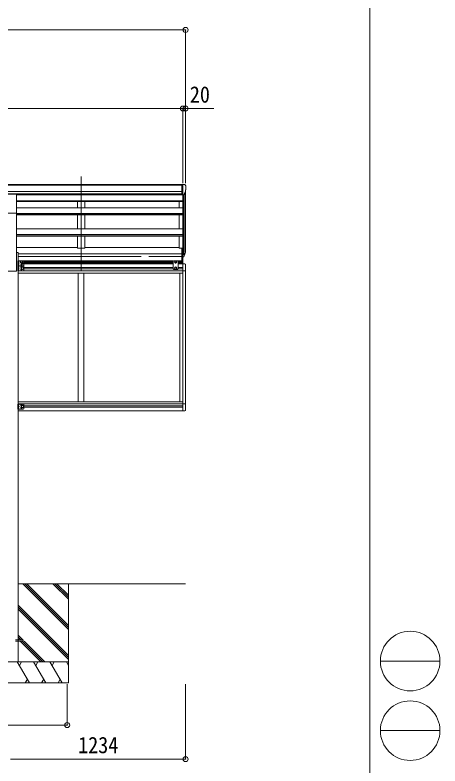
# Model space of a CAD drawing. Units: millimetres at full size, sheet at 1:35. Extents: x -9783 to 9892, y -6828 to 6752.
# Drawn here: x 6897 to 9892, y -2002 to 3290 of the extents above; entities that cross this region are included whole.
import ezdxf
from ezdxf.enums import TextEntityAlignment as Align

# ---------------------------------------------------------------- set-up
doc = ezdxf.new("R2010")
doc.units = ezdxf.units.MM
doc.header["$LTSCALE"] = 35
doc.header["$PDMODE"] = 32
doc.header["$PDSIZE"] = 35
for name, color, linetype, lineweight in [('0-0_0', 7, 'Continuous', 9), ('0-1_本体', 4, 'Continuous', 9), ('0-2_部品', 7, 'Continuous', 9), ('0-8_PARTS2', 2, 'Continuous', 9), ('0-A_寸法', 4, 'Continuous', 9), ('1-1_GLASS', 4, 'Continuous', 9), ('1-2_GLASS_SEAL', 7, 'Continuous', 9), ('F-0_240', 7, 'Continuous', 9)]:
    doc.layers.add(name, color=color, linetype=linetype, lineweight=lineweight)
doc.styles.add('ＭＳ ゴシック', font='')
doc.styles.get('ＭＳ ゴシック').set_extended_font_data('MS Gothic')

msp = doc.modelspace()

# ---------------------------------------------------------------- linework, layer by layer
at = {"layer": '0-0_0'}
for p, q in [((8099.34, -717.27), (6920.34, -717.27)), ((7275.14, -1039.73), (6952.68, -717.27)), ((7275.14, -1025.59), (6966.82, -717.27)), ((7275.14, -1011.45), (6980.96, -717.27)), ((7275.14, -827.6), (7164.81, -717.27)), ((7275.14, -813.46), (7178.95, -717.27)), ((7275.14, -799.32), (7193.1, -717.27)), ((7275.14, -717.27), (7275.14, -1417.27)), ((7275.14, -1223.58), (6920.34, -868.78)), ((7275.14, -1237.72), (6920.34, -882.93)), ((7275.14, -1251.87), (6920.34, -897.07)), ((6952.2, -1112.77), (6920.34, -1080.92)), ((6938.06, -1112.77), (6920.34, -1095.06)), ((6923.92, -1112.77), (6920.34, -1109.2)), ((7078.42, -1267.27), (6932.92, -1121.77)), ((7092.56, -1267.27), (6947.06, -1121.77)), ((7106.7, -1267.27), (6961.2, -1121.77)), ((6475.14, -1267.27), (7275.14, -1267.27)), ((6999.46, -1417.27), (6912.85, -1267.27)), ((6927.85, -1293.26), (6942.86, -1267.27)), ((7114.93, -1417.27), (7028.32, -1267.27)), ((7043.33, -1293.26), (7058.33, -1267.27)), ((7230.4, -1417.27), (7143.79, -1267.27)), ((7158.79, -1293.25), (7173.79, -1267.27)), ((7275.14, -1294.78), (7259.26, -1267.27)), ((7275.14, -1417.27), (6475.14, -1417.27)), ((6984.46, -1391.29), (6969.46, -1417.27)), ((7099.93, -1391.29), (7084.93, -1417.27)), ((7215.4, -1391.29), (7200.4, -1417.27))]:
    msp.add_line(p, q, dxfattribs=at)
at = {"layer": '0-1_本体'}
for p, q in [((8072.84, 2095.71), (2367.84, 2095.71)), ((8072.84, 2090.35), (2367.84, 2090.35)), ((8072.84, 2046.83), (2357.84, 2046.83)), ((8072.84, 2029.16), (2357.84, 2029.16)), ((6907.84, 2026.79), (8072.84, 2026.79)), ((8079.34, 2023.83), (6907.84, 2023.83)), ((7338.34, 2026.79), (7338.34, 2023.83)), ((7388.34, 2026.79), (7388.34, 2023.83)), ((8079.34, 2025.32), (8079.34, 1647.61)), ((8085.34, 2024.8), (8085.34, 1603.17)), ((8095.06, 2040.15), (8095.06, 1621.17)), ((8099.34, 1645.44), (8099.34, 2058.95)), ((8079.34, 1981.87), (6907.84, 1981.87)), ((8079.34, 1980.18), (6907.84, 1980.18)), ((8079.34, 1976.39), (6907.84, 1976.39)), ((7338.34, 1976.39), (7338.34, 1930.97)), ((7388.34, 1976.39), (7388.34, 1930.97)), ((8054.34, 1930.97), (8054.34, 1976.39)), ((8079.34, 1930.97), (6907.84, 1930.97)), ((6907.84, 1486.18), (6907.84, 1893.13)), ((8079.34, 1890.39), (6907.84, 1890.39)), ((8079.34, 1888.7), (6907.84, 1888.7)), ((8079.34, 1881.83), (6907.84, 1881.83)), ((7338.34, 1881.83), (7338.34, 1782.73)), ((7388.34, 1881.83), (7388.34, 1782.73)), ((8054.34, 1782.73), (8054.34, 1881.83)), ((8079.34, 1782.73), (6907.84, 1782.73)), ((8079.34, 1743.59), (6907.84, 1743.59)), ((8079.34, 1741.92), (6907.84, 1741.92)), ((8079.34, 1732.28), (6907.84, 1732.28)), ((7388.34, 1732.28), (7388.34, 1646.78)), ((8054.34, 1646.78), (8054.34, 1732.28)), ((7338.34, 1651.99), (6907.84, 1651.99)), ((8054.34, 1651.99), (7388.34, 1651.99)), ((8072.84, 1646.78), (8054.34, 1646.78)), ((6920.34, 1616.18), (6907.84, 1616.18)), ((6920.34, 1616.18), (6920.34, -1263.82)), ((8072.84, 1607.69), (6920.34, 1607.69)), ((8072.84, 1606.31), (6920.34, 1606.31)), ((7787.34, 1589.13), (6920.34, 1589.13)), ((8072.84, 1589.13), (7841.34, 1589.13)), ((6907.84, 1486.18), (6822.84, 1486.18))]:
    msp.add_line(p, q, dxfattribs=at)
msp.add_lwpolyline([(7338.34, 1732.28), (7338.34, 1646.78), (7388.34, 1646.78)], dxfattribs=at)
at = {"layer": '0-2_部品'}
for p, q in [((8072.84, 2096.32), (8062.84, 2096.23)), ((8062.84, 2094.71), (8062.84, 2096.23)), ((8072.84, 2024.33), (8072.84, 2096.32)), ((8091.34, 2096.32), (8072.84, 2096.32)), ((8079.34, 2023.33), (8079.34, 2096.32)), ((8091.34, 2096.32), (8093.67, 2096.17)), ((8094.43, 2095.75), (8098.5, 2089.94)), ((8101.34, 2086.95), (8101.34, 2086.32)), ((6822.84, 2027.28), (6907.84, 2027.28)), ((6907.84, 1893.13), (6907.84, 2027.28)), ((8072.84, 2024.33), (8079.34, 2024.33)), ((8079.34, 2023.33), (8084.55, 2023.65)), ((8086.97, 2025.15), (8096.24, 2041.21)), ((6822.84, 1893.13), (6907.84, 1893.13)), ((8072.84, 1647.01), (8072.84, 1585.95)), ((8072.84, 1647.01), (8079.34, 1647.01)), ((8079.34, 1647.01), (8079.34, 1585.13)), ((8072.84, 1608.7), (8079.34, 1608.7)), ((8072.84, 1603.3), (8079.34, 1603.3)), ((8079.34, 1602.3), (8084.48, 1602.3)), ((8079.34, 1600.3), (8084.19, 1600.3)), ((8085.78, 1603.05), (8095.53, 1621.46)), ((8096.95, 1620.97), (8086.79, 1601.8)), ((8094.36, 1604.12), (8086.79, 1586.63)), ((8072.84, 1585.95), (8079.34, 1585.95)), ((8079.34, 1585.13), (8084.19, 1585.13))]:
    msp.add_line(p, q, dxfattribs=at)
at = {"layer": '0-2_部品', "color": 4}
msp.add_line((6955.14, -1112.77), (6900.34, -1112.77), dxfattribs=at)
msp.add_lwpolyline([(6955.14, -1112.77), (6955.14, -1121.77), (6900.34, -1121.77)], dxfattribs=at)
at = {"layer": '0-2_部品'}
for centre, radius, start, end in [((8093.61, 2095.18), 1, 35, 86.5), ((7899.34, 2086.32), 202, 347.09739, 0), ((8098.34, 2086.95), 3, 0, 87), ((8084.37, 2026.65), 3, 273.5, 330), ((8011.39, 1647.42), 88.05, 342.78929, 2.77608), ((8010.68, 1643.14), 89.07, 345.58812, 5.50424), ((8084.19, 1603.3), 3, 270, 330), ((8084.48, 1603.8), 1.5, 270, 330), ((7966.12, 1640.19), 133.22, 344.28698, 356.72013), ((8084.19, 1588.13), 3, 270, 330)]:
    msp.add_arc(centre, radius, start, end, dxfattribs=at)
at = {"layer": '0-8_PARTS2'}
msp.add_line((7363.34, 1488.93), (7363.34, 2151.46), dxfattribs=at)
at = {"layer": '0-A_寸法', "color": 6}
for p, q in [((-3396.66, 3185.28), (8099.34, 3185.28)), ((8099.34, 3185.28), (8099.34, 2104.82)), ((2351.34, 2631.08), (8079.34, 2631.08)), ((8079.34, 2631.08), (8079.34, 2104.82)), ((8079.34, 2631.08), (8099.34, 2631.08)), ((8099.34, 2631.08), (8099.34, 2104.82)), ((8099.34, 2631.08), (8299.34, 2631.08)), ((7265.34, -1713.66), (7265.34, -1424.69)), ((8099.34, -1953.64), (8099.34, -1424.69)), ((6465.34, -1713.66), (7265.34, -1713.66)), ((8099.34, -1953.64), (6865.34, -1953.64))]:
    msp.add_line(p, q, dxfattribs=at)
for p in [(8099.34, 3185.28), (8079.34, 2631.08), (8099.34, 2631.08), (7265.34, -1713.66), (8099.34, -1953.64)]:
    msp.add_point(p, dxfattribs=at)
at = {"layer": '1-1_GLASS'}
for p, q in [((6957.64, 1557.62), (8011.84, 1557.62)), ((6959.62, 1554.12), (8011.84, 1554.12)), ((6959.64, 1545.12), (8011.84, 1545.12)), ((6959.64, 1541.62), (8011.84, 1541.62)), ((8011.84, 1536.62), (6959.64, 1536.62)), ((8079.34, 1557.62), (8043.84, 1557.62)), ((8079.34, 1554.12), (8046.84, 1554.12)), ((8079.34, 1545.12), (8046.84, 1545.12)), ((8079.34, 1541.62), (8046.84, 1541.62)), ((8046.84, 1536.62), (8079.34, 1536.62)), ((8079.34, 1537.11), (8079.34, 500.12)), ((8079.34, 1488.12), (6917.84, 1488.12)), ((6959.64, 1510.62), (8011.84, 1510.62)), ((6959.64, 1501.62), (8011.84, 1501.62)), ((8079.34, 1510.62), (8046.84, 1510.62)), ((8046.84, 1510.62), (8079.34, 1510.62)), ((8079.34, 1501.62), (8046.84, 1501.62)), ((8046.84, 1501.62), (8079.34, 1501.62)), ((8099.34, 1487.92), (8099.34, 549.31)), ((6917.84, 1472.12), (8079.34, 1472.12)), ((7343.34, 1472.61), (7343.34, 565.12)), ((7383.34, 1472.61), (7383.34, 565.12)), ((8059.34, 1472.61), (8059.34, 565.12)), ((6917.84, 565.12), (8079.34, 565.12)), ((6917.84, 549.12), (8079.34, 549.12)), ((6959.64, 535.62), (8079.34, 535.62)), ((6917.84, 500.62), (8079.34, 500.62)), ((6959.64, 526.62), (8079.34, 526.62))]:
    msp.add_line(p, q, dxfattribs=at)
at = {"layer": '1-2_GLASS_SEAL'}
for p, q in [((6917.84, 1558.62), (6917.84, 1523.62)), ((6954.84, 1558.62), (6917.84, 1558.62)), ((6920.34, 1558.62), (6920.34, 1523.62)), ((6920.84, 1546.12), (6920.34, 1546.2)), ((6920.34, 1541.12), (6927.34, 1541.12)), ((6920.84, 1554.12), (6921.65, 1553.97)), ((6920.84, 1546.12), (6921.65, 1546.26)), ((6920.84, 1536.12), (6921.65, 1535.97)), ((6959.84, 1553.62), (6959.84, 1528.62)), ((8015.84, 1558.62), (8011.84, 1554.62)), ((8011.84, 1501.12), (8011.84, 1554.62)), ((8015.84, 1558.62), (8042.84, 1558.62)), ((8029.34, 1557.12), (8022.84, 1553.37)), ((8022.84, 1553.37), (8022.84, 1545.86)), ((8022.84, 1545.86), (8029.34, 1542.11)), ((8035.84, 1553.37), (8029.34, 1557.12)), ((8029.34, 1542.11), (8035.84, 1545.86)), ((8035.84, 1545.86), (8035.84, 1553.37)), ((8042.84, 1558.62), (8046.84, 1554.62)), ((8046.84, 1554.62), (8046.84, 1501.12)), ((8073.84, 1557.62), (8073.84, 1586.96)), ((8079.34, 1537.11), (8079.34, 1586.96)), ((8079.34, 1537.12), (8094.63, 1536.31)), ((8080.84, 1537.11), (8080.84, 1586.14)), ((6954.84, 1523.62), (6917.84, 1523.62)), ((6954.84, 1488.62), (6917.84, 1488.62)), ((6920.84, 1528.12), (6920.34, 1528.2)), ((6920.34, 1523.62), (6920.34, 1488.62)), ((6920.84, 1511.12), (6920.34, 1511.2)), ((6920.34, 1506.12), (6927.34, 1506.12)), ((6920.84, 1493.12), (6920.34, 1493.2)), ((6920.84, 1528.12), (6921.65, 1528.26)), ((6920.84, 1519.12), (6921.65, 1518.97)), ((6920.84, 1511.12), (6921.65, 1511.26)), ((6920.84, 1501.12), (6921.65, 1500.97)), ((6920.84, 1493.12), (6921.65, 1493.26)), ((6959.84, 1518.62), (6959.84, 1493.62)), ((8015.84, 1497.12), (8011.84, 1501.12)), ((8015.84, 1497.12), (8042.84, 1497.12)), ((8042.84, 1497.12), (8046.84, 1501.12)), ((8079.34, 1487.92), (8099.84, 1487.92)), ((8099.84, 1530.82), (8099.84, 1487.92)), ((6917.84, 548.62), (6917.84, 513.62)), ((6954.84, 548.62), (6917.84, 548.62)), ((6920.34, 548.62), (6920.34, 513.62)), ((6920.84, 536.12), (6920.34, 536.2)), ((6920.34, 531.12), (6927.34, 531.12)), ((6920.84, 544.12), (6921.65, 543.97)), ((6920.84, 536.12), (6921.65, 536.26)), ((6959.84, 543.62), (6959.84, 518.62)), ((8079.34, 549.31), (8099.84, 549.31)), ((8099.84, 506.4), (8099.84, 549.31)), ((6954.84, 513.62), (6917.84, 513.62)), ((6920.84, 518.12), (6920.34, 518.2)), ((6920.84, 526.12), (6921.65, 525.97)), ((6920.84, 518.12), (6921.65, 518.26)), ((8079.34, 500.11), (8094.63, 500.91))]:
    msp.add_line(p, q, dxfattribs=at)
for points in [[(6919.96, 1550.12), (6920.59, 1551.3), (6922.82, 1552.42)], [(6919.96, 1550.12), (6920.59, 1548.93), (6922.82, 1547.82)], [(6920.84, 1546.12), (6920.84, 1554.12), (6920.34, 1554.03), (6920.34, 1546.2)], [(6920.34, 1546.12), (6927.34, 1541.12), (6920.34, 1536.12)], [(6920.84, 1528.12), (6920.84, 1536.12), (6920.34, 1536.03), (6920.34, 1528.2)], [(6954.84, 1523.62), (6917.84, 1523.62), (6917.84, 1488.62)], [(6919.96, 1532.12), (6920.59, 1533.3), (6922.82, 1534.42)], [(6919.96, 1532.12), (6920.59, 1530.93), (6922.82, 1529.82)], [(6919.96, 1515.12), (6920.59, 1516.3), (6922.82, 1517.42)], [(6919.96, 1515.12), (6920.59, 1513.93), (6922.82, 1512.82)], [(6919.96, 1497.12), (6920.59, 1498.3), (6922.82, 1499.42)], [(6919.96, 1497.12), (6920.59, 1495.93), (6922.82, 1494.82)], [(6920.84, 1511.12), (6920.84, 1519.12), (6920.34, 1519.03), (6920.34, 1511.2)], [(6920.34, 1511.12), (6927.34, 1506.12), (6920.34, 1501.12)], [(6920.84, 1493.12), (6920.84, 1501.12), (6920.34, 1501.03), (6920.34, 1493.2)], [(8022.84, 1502.36), (8022.84, 1509.87), (8029.34, 1513.62)], [(8035.84, 1502.36), (8029.34, 1498.61), (8022.84, 1502.36)], [(8029.34, 1513.62), (8035.84, 1509.87), (8035.84, 1502.36)], [(6919.96, 540.12), (6920.59, 541.3), (6922.82, 542.42)], [(6919.96, 540.12), (6920.59, 538.93), (6922.82, 537.82)], [(6920.84, 536.12), (6920.84, 544.12), (6920.34, 544.03), (6920.34, 536.2)], [(6920.34, 536.12), (6927.34, 531.12), (6920.34, 526.12)], [(6919.96, 522.12), (6920.59, 523.3), (6922.82, 524.42)], [(6919.96, 522.12), (6920.59, 520.93), (6922.82, 519.82)], [(6920.84, 518.12), (6920.84, 526.12), (6920.34, 526.03), (6920.34, 518.2)]]:
    msp.add_lwpolyline(points, dxfattribs=at)
for points in [[(6942.84, 1542.11), (6936.34, 1545.86), (6936.34, 1553.37), (6942.84, 1557.12), (6949.34, 1553.37), (6949.34, 1545.86)], [(6949.84, 1498.61), (6943.34, 1502.36), (6943.34, 1509.87), (6949.84, 1513.62), (6956.34, 1509.87), (6956.34, 1502.36)], [(6949.84, 523.61), (6943.34, 527.36), (6943.34, 534.87), (6949.84, 538.62), (6956.34, 534.87), (6956.34, 527.36)]]:
    msp.add_lwpolyline(points, close=True, dxfattribs=at)
for centre, radius in [((6942.84, 1549.62), 8.5), ((6942.84, 1549.62), 7.5), ((6942.84, 1549.62), 6.5), ((6942.84, 1532.62), 4.25), ((8029.34, 1549.62), 8.5), ((8029.34, 1549.62), 7.5), ((8029.34, 1549.62), 6.5), ((6949.84, 1506.12), 8.5), ((6949.84, 1506.12), 7.5), ((6949.84, 1506.12), 6.5), ((8029.34, 1506.12), 8.5), ((8029.34, 1506.12), 7.5), ((8029.34, 1506.12), 6.5), ((6949.84, 531.12), 8.5), ((6949.84, 531.12), 7.5), ((6949.84, 531.12), 6.5)]:
    msp.add_circle(centre, radius, dxfattribs=at)
for centre, radius, start, end in [((6921.49, 1553.09), 0.9, 32.05588, 80), ((6921.49, 1547.14), 0.9, 280, 327.94412), ((6921.49, 1535.09), 0.9, 32.05588, 80), ((6916.74, 1550.12), 6.5, 327.94412, 32.05588), ((6916.74, 1532.12), 6.5, 327.94412, 32.05588), ((6949.84, 1541.12), 4.25, 173.70569, 85.23923), ((6954.84, 1553.62), 5, 0, 90), ((8094.34, 1530.82), 5.5, 0, 87), ((6921.49, 1529.14), 0.9, 280, 327.94412), ((6921.49, 1518.09), 0.9, 32.05588, 80), ((6921.49, 1512.14), 0.9, 280, 327.94412), ((6921.49, 1500.09), 0.9, 32.05588, 80), ((6921.49, 1494.14), 0.9, 280, 327.94412), ((6916.74, 1515.12), 6.5, 327.94412, 32.05588), ((6916.74, 1497.12), 6.5, 327.94412, 32.05588), ((6942.84, 1514.62), 4.25, 353.70569, 265.23923), ((6942.84, 1497.62), 4.25, 94.76077, 6.29431), ((6954.84, 1528.62), 5, 270, 0), ((6954.84, 1518.62), 5, 0, 90), ((6954.84, 1493.62), 5, 270, 0), ((6921.49, 543.09), 0.9, 32.05588, 80), ((6921.49, 537.14), 0.9, 280, 327.94412), ((6916.74, 540.12), 6.5, 327.94412, 32.05588), ((6942.84, 539.62), 4.25, 353.70569, 265.23923), ((6954.84, 543.62), 5, 0, 90), ((6921.49, 525.09), 0.9, 32.05588, 80), ((6921.49, 519.14), 0.9, 280, 327.94412), ((6916.74, 522.12), 6.5, 327.94412, 32.05588), ((6942.84, 522.62), 4.25, 94.76077, 6.29431), ((6954.84, 518.62), 5, 270, 0), ((8094.34, 506.4), 5.5, 273, 0)]:
    msp.add_arc(centre, radius, start, end, dxfattribs=at)
at = {"layer": 'F-0_240', "color": 5}
msp.add_line((9396.97, 6751.9), (9396.97, -6828.1), dxfattribs=at)
at = {"layer": 'F-0_240', "color": 4}
for p, q in [((9471.77, -1263.1), (9891.77, -1263.1)), ((9471.77, -1753.1), (9891.77, -1753.1))]:
    msp.add_line(p, q, dxfattribs=at)
for centre in [(9681.77, -1263.1), (9681.77, -1753.1)]:
    msp.add_circle(centre, 210, dxfattribs=at)

# ---------------------------------------------------------------- texts
at = {"layer": '0-A_寸法', "color": 7, "style": 'ＭＳ ゴシック', "width": 0.9}
for s, p in [('20', (8129.34, 2638.08)), ('1234', (7342.34, -1946.64))]:
    msp.add_text(s, height=115.5, dxfattribs=at).set_placement(p, align=Align.BOTTOM_LEFT)

doc.saveas('drawing.dxf')
